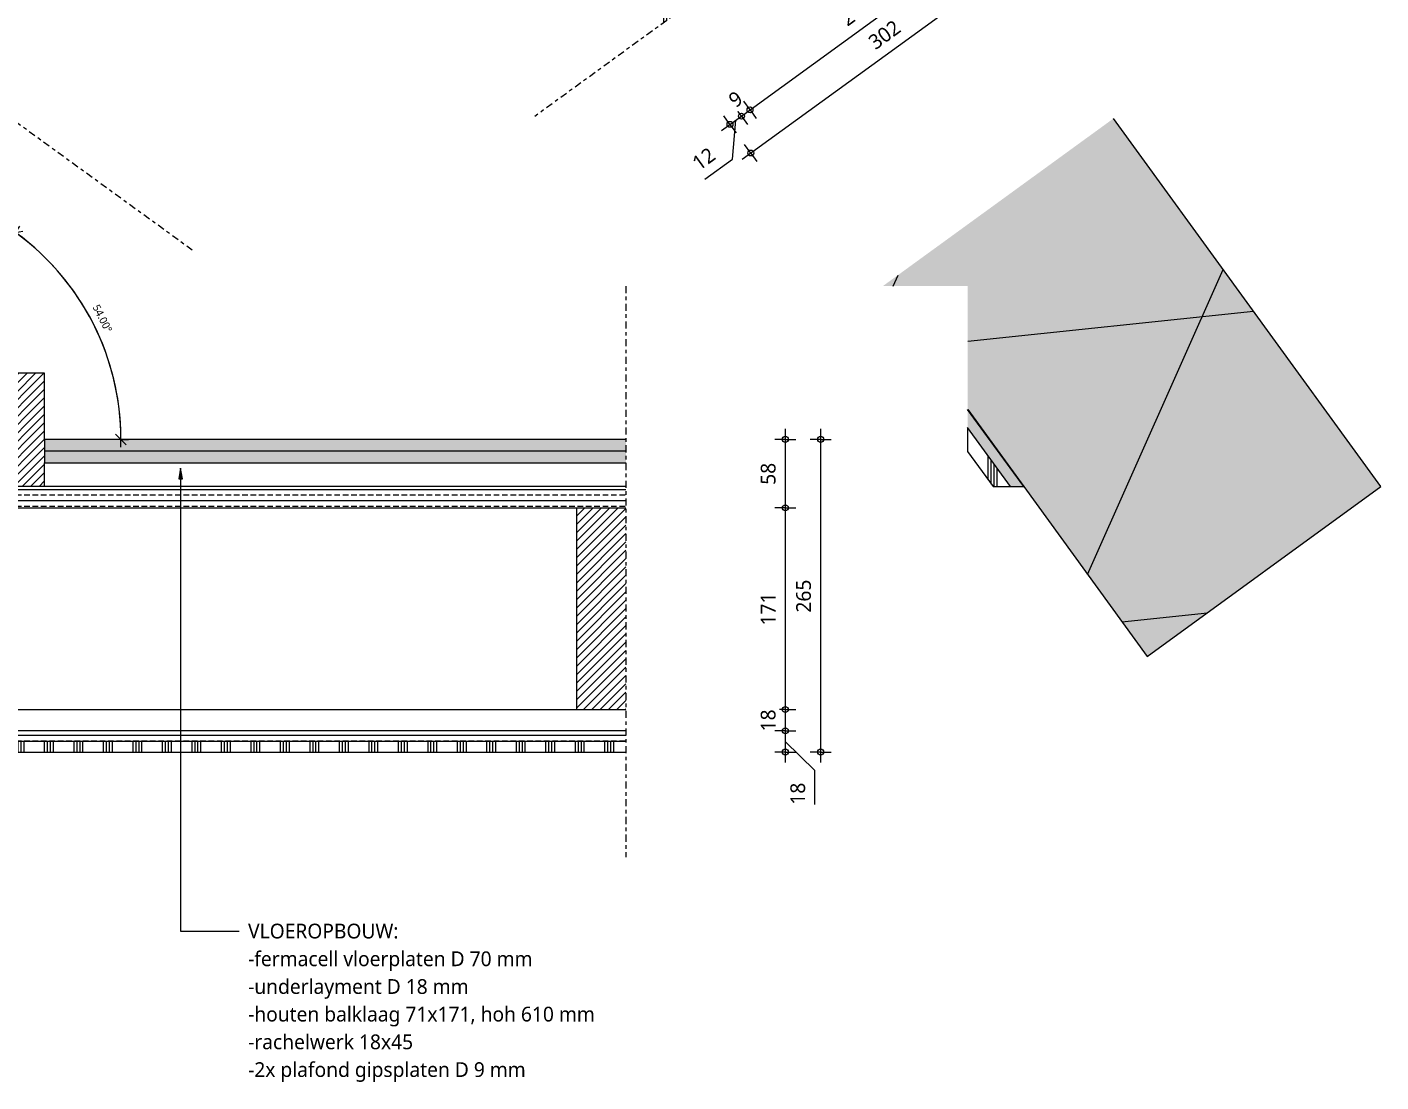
# Model space of a CAD drawing. Header units: millimetres. Extents: x 1813 to 34621, y -2347 to 13791.
# Drawn here: x 9945 to 11093, y 7259 to 8153 of the extents above; entities that cross this region are included whole.
import ezdxf

# ---------------------------------------------------------------- set-up
doc = ezdxf.new("R2010")
doc.units = ezdxf.units.MM
doc.linetypes.add('MV_center', pattern=[15, 6, -3, 3, -3])
for name, color, linetype, lineweight in [('A-ANNO-DIMS', 211, 'Continuous', 13), ('A-ANNO-DIMS-5', 211, 'Continuous', 13), ('A-DETL', 90, 'Continuous', 13), ('A-DETL-GENF', 92, 'Continuous', 18), ('A-DETL-THIN', 151, 'Continuous', 18), ('G-ANNO-TEXT', 231, 'Continuous', 13)]:
    doc.layers.add(name, color=color, linetype=linetype, lineweight=lineweight)
doc.styles.add('Segoe UI_3', font='segoeui.ttf', dxfattribs={"height": 12.5})
doc.styles.add('Segoe UI_7', font='segoeui.ttf', dxfattribs={"height": 6.5})
doc.styles.add('Segoe UI_B', font='segoeui.ttf', dxfattribs={"height": 12.5})
doc.dimstyles.new('1_3mm', dxfattribs={"dimscale": 304.8, "dimtxt": 6.807866, "dimasz": 0.029528, "dimexe": 0.021325, "dimexo": 0.0625, "dimgap": 0.012303, "dimtad": 1, "dimdec": 0, "dimzin": 0, "dimdsep": 46, "dimtxsty": 'Segoe UI_7', "dimblk1": 'OBLIQUE', "dimblk2": 'OBLIQUE', "dimsah": 1, "dimcen": 0.09, "dimdle": 0.021325, "dimazin": 0, "dimtfac": 1, "dimtdec": 4, "dimtix": 1, "dimtmove": 0, "dimatfit": 3, "dimfxl": 0.021325, "dimfxlon": 1, "dimtvp": 1, "dimtfill": 1, "dimtolj": 1, "dimtzin": 0, "dimarcsym": 2})
doc.dimstyles.new('2_5_mm', dxfattribs={"dimscale": 304.8, "dimtxt": 13.092049, "dimasz": 0.016404, "dimexe": 0.029528, "dimexo": 0.0625, "dimgap": 0.014764, "dimtad": 1, "dimdec": 0, "dimzin": 0, "dimdsep": 46, "dimtxsty": 'Segoe UI_3', "dimblk1": 'DOTBLANK', "dimblk2": 'DOTBLANK', "dimsah": 1, "dimcen": 0.09, "dimdle": 0.029528, "dimazin": 0, "dimtfac": 1, "dimtdec": 4, "dimtix": 1, "dimtmove": 1, "dimatfit": 3, "dimfxl": 0.029528, "dimfxlon": 1, "dimtvp": 1, "dimtfill": 1, "dimtolj": 1, "dimtzin": 0, "dimarcsym": 2})
doc.dimstyles.new('2_5_mm_1', dxfattribs={"dimscale": 304.8, "dimtxt": 13.092049, "dimasz": 0.016404, "dimexe": 0.029528, "dimexo": 0.0625, "dimgap": 0.014764, "dimtad": 1, "dimdec": 0, "dimzin": 0, "dimdsep": 46, "dimtxsty": 'Segoe UI_3', "dimblk1": 'DOTBLANK', "dimblk2": 'DOTBLANK', "dimsah": 1, "dimcen": 0.09, "dimdle": 0.029528, "dimazin": 0, "dimtfac": 1, "dimtdec": 4, "dimtix": 1, "dimtmove": 0, "dimatfit": 3, "dimfxl": 0.029528, "dimfxlon": 1, "dimtvp": 1, "dimtfill": 1, "dimtolj": 1, "dimtzin": 0, "dimarcsym": 2})
pattern_1 = [(0, (0, 0), (0, 9.476), []), (0, (0, 4.738), (0, 9.476), [4.738, -2.369])]
pattern_2 = [(90, (10, 0), (-25, 1e-15), []), (90, (12.5, 0), (-25, 1e-15), []), (90, (15, 0), (-25, 1e-15), []), (90, (17.5, 0), (-25, 1e-15), [])]
pattern_3 = [(45, (0, 0), (-3.535534, 3.535534), [])]

# ---------------------------------------------------------------- blocks, each defined once
blk = doc.blocks.new('42 isolatie - Type 1-3897784-Details Verbouwingen')
at = {"layer": 'A-DETL-GENF'}
h = blk.add_hatch(color=256, dxfattribs=at)
h.paths.add_polyline_path([(0.3, 245.8), (0.3, 0.8), (386, 0.8), (386, 242.5), (343.8, 184.3), (259.1, 245.8), (178.3, 245.8)])
h.paths.add_polyline_path([(675.7, 245.8), (675.7, 0.8), (1337.3, 0.8), (1219, 86.8), (1239.9, 115.5), (1060.5, 245.8), (883.6, 245.8)])
at = {"layer": 'A-DETL-GENF', "lineweight": 13}
h = blk.add_hatch(dxfattribs=at)
h.set_pattern_fill('FP_85', color=256, style=0, pattern_type=2)
h.set_pattern_definition([(60, (-7106.72, 250.62), (-216.506, 125), []), (120, (-7106.72, 250.62), (-216.506, -125), [])])
h.paths.add_polyline_path([(0.3, 245.8), (0.3, 0.8), (386, 0.8), (386, 242.5), (343.8, 184.3), (259.1, 245.8), (178.3, 245.8)])
h.paths.add_polyline_path([(675.7, 245.8), (675.7, 0.8), (1337.3, 0.8), (1219, 86.8), (1239.9, 115.5), (1060.5, 245.8), (883.6, 245.8)])
at = {"layer": 'A-DETL-GENF'}
for p, q in [((178.3, 245.8), (0.3, 245.8)), ((0.3, 245.8), (0.3, 0.8)), ((178.3, 245.8), (0.3, 245.8)), ((0.3, 245.8), (0.3, 0.8)), ((259.1, 245.8), (178.3, 245.8)), ((0.3, 0.8), (386, 0.8)), ((0.3, 0.8), (386, 0.8))]:
    blk.add_line(p, q, dxfattribs=at)
blk = doc.blocks.new('NLRS_00_DI_maskeer - Type 1-4234755-Details Verbouwingen')
at = {"layer": 'A-DETL-GENF', "linetype": 'MV_center'}
blk.add_line((-100, 0), (520.9, 0), dxfattribs=at)
blk = doc.blocks.new('NLRS_00_DI_maskeer - Type 1-4234754-Details Verbouwingen')
at = {"layer": 'A-DETL-GENF', "linetype": 'MV_center'}
blk.add_line((-100, 0), (384, 0), dxfattribs=at)
blk = doc.blocks.new('NLRS_00_DI_maskeer - Type 1-4234757-Details Verbouwingen')
at = {"layer": 'A-DETL-GENF', "linetype": 'MV_center'}
blk.add_line((-100, 0), (533.3, 0), dxfattribs=at)
blk = doc.blocks.new('DIMBLOCK62-Details Verbouwingen')
at = {"layer": 'A-ANNO-DIMS-5'}
for p, q in [((10587.9, 7812.2), (10587.9, 7745.2)), ((10587.9, 7803.2), (10578.9, 7803.2)), ((10587.9, 7803.2), (10596.9, 7803.2)), ((10587.9, 7745.2), (10578.9, 7745.2)), ((10587.9, 7745.2), (10596.9, 7745.2))]:
    blk.add_line(p, q, dxfattribs=at)
for centre in [(10587.9, 7803.2), (10587.9, 7745.2)]:
    blk.add_circle(centre, 2.5, dxfattribs=at)
at = {"layer": 'A-ANNO-DIMS-5', "color": 0, "insert": (10567.1, 7764.7), "char_height": 12.5, "width": 22.852, "attachment_point": 1, "rotation": 90, "line_spacing_factor": 1.142579, "style": 'Segoe UI_3', "bg_fill": 3, "box_fill_scale": 1.25, "bg_fill_color": 9, "bg_fill_true_color": 13158600, "bg_fill_transparency": 0}
blk.add_mtext('58', dxfattribs=at)
blk = doc.blocks.new('_DotBlank')
at = {"color": 0, "linetype": 'ByBlock', "lineweight": -2}
blk.add_line((-0.5, 0), (-1, 0), dxfattribs=at)
blk.add_circle((0, 0), 0.5, dxfattribs=at)
blk = doc.blocks.new('DIMBLOCK63-Details Verbouwingen')
at = {"layer": 'A-ANNO-DIMS-5'}
for p, q in [((10587.9, 7745.2), (10578.9, 7745.2)), ((10587.9, 7745.2), (10587.9, 7574.2)), ((10587.9, 7745.2), (10596.9, 7745.2)), ((10587.9, 7574.2), (10578.9, 7574.2)), ((10587.9, 7574.2), (10596.9, 7574.2))]:
    blk.add_line(p, q, dxfattribs=at)
for centre in [(10587.9, 7745.2), (10587.9, 7574.2)]:
    blk.add_circle(centre, 2.5, dxfattribs=at)
at = {"layer": 'A-ANNO-DIMS-5', "color": 0, "insert": (10567.1, 7645.4), "char_height": 12.5, "width": 34.277, "attachment_point": 1, "rotation": 90, "line_spacing_factor": 1.142579, "style": 'Segoe UI_3', "bg_fill": 3, "box_fill_scale": 1.25, "bg_fill_color": 9, "bg_fill_true_color": 13158600, "bg_fill_transparency": 0}
blk.add_mtext('171', dxfattribs=at)
blk = doc.blocks.new('DIMBLOCK64-Details Verbouwingen')
at = {"layer": 'A-ANNO-DIMS-5'}
for p, q in [((10587.9, 7574.2), (10578.9, 7574.2)), ((10587.9, 7574.2), (10587.9, 7556.2)), ((10587.9, 7574.2), (10596.9, 7574.2)), ((10587.9, 7556.2), (10578.9, 7556.2)), ((10587.9, 7556.2), (10596.9, 7556.2))]:
    blk.add_line(p, q, dxfattribs=at)
for centre in [(10587.9, 7574.2), (10587.9, 7556.2)]:
    blk.add_circle(centre, 2.5, dxfattribs=at)
at = {"layer": 'A-ANNO-DIMS-5', "color": 0, "insert": (10567.1, 7555.7), "char_height": 12.5, "width": 22.852, "attachment_point": 1, "rotation": 90, "line_spacing_factor": 1.142579, "style": 'Segoe UI_3', "bg_fill": 3, "box_fill_scale": 1.25, "bg_fill_color": 9, "bg_fill_true_color": 13158600, "bg_fill_transparency": 0}
blk.add_mtext('18', dxfattribs=at)
blk = doc.blocks.new('DIMBLOCK65-Details Verbouwingen')
at = {"layer": 'A-ANNO-DIMS-5'}
for p, q in [((10587.9, 7556.2), (10578.9, 7556.2)), ((10587.9, 7556.2), (10587.9, 7529.2)), ((10587.9, 7556.2), (10596.9, 7556.2)), ((10613, 7522.6), (10587.9, 7547.2)), ((10587.9, 7538.2), (10578.9, 7538.2)), ((10587.9, 7538.2), (10596.9, 7538.2)), ((10613, 7493.6), (10613, 7522.6))]:
    blk.add_line(p, q, dxfattribs=at)
for centre in [(10587.9, 7556.2), (10587.9, 7538.2)]:
    blk.add_circle(centre, 2.5, dxfattribs=at)
at = {"layer": 'A-ANNO-DIMS-5', "color": 0, "insert": (10592.2, 7493.6), "char_height": 12.5, "width": 22.852, "attachment_point": 1, "rotation": 90, "line_spacing_factor": 1.142579, "style": 'Segoe UI_3', "bg_fill": 3, "box_fill_scale": 1.25, "bg_fill_color": 9, "bg_fill_true_color": 13158600, "bg_fill_transparency": 0}
blk.add_mtext('18', dxfattribs=at)
blk = doc.blocks.new('DIMBLOCK66-Details Verbouwingen')
at = {"layer": 'A-ANNO-DIMS-5'}
for p, q in [((10617.9, 7529.2), (10617.9, 7812.2)), ((10617.9, 7803.2), (10608.9, 7803.2)), ((10617.9, 7803.2), (10626.9, 7803.2)), ((10617.9, 7538.2), (10608.9, 7538.2)), ((10617.9, 7538.2), (10626.9, 7538.2))]:
    blk.add_line(p, q, dxfattribs=at)
for centre in [(10617.9, 7803.2), (10617.9, 7538.2)]:
    blk.add_circle(centre, 2.5, dxfattribs=at)
at = {"layer": 'A-ANNO-DIMS-5', "color": 0, "insert": (10597.1, 7656.4), "char_height": 12.5, "width": 34.277, "attachment_point": 1, "rotation": 90, "line_spacing_factor": 1.142579, "style": 'Segoe UI_3', "bg_fill": 3, "box_fill_scale": 1.25, "bg_fill_color": 9, "bg_fill_true_color": 13158600, "bg_fill_transparency": 0}
blk.add_mtext('265', dxfattribs=at)
blk = doc.blocks.new('DIMBLOCK67-Details Verbouwingen')
at = {"layer": 'A-ANNO-DIMS-5'}
for p, q in [((10550.7, 8077.2), (10545.4, 8084.5)), ((10533.7, 8064.9), (10550.7, 8077.2)), ((10541, 8070.2), (10535.7, 8077.5)), ((10541, 8070.2), (10546.3, 8062.9)), ((10543.2, 8040.8), (10545.9, 8073.7)), ((10550.7, 8077.2), (10556, 8070)), ((10519.7, 8023.8), (10543.2, 8040.8))]:
    blk.add_line(p, q, dxfattribs=at)
for centre in [(10541, 8070.2), (10550.7, 8077.2)]:
    blk.add_circle(centre, 2.5, dxfattribs=at)
at = {"layer": 'A-ANNO-DIMS-5', "color": 0, "insert": (10507.5, 8040.6), "char_height": 12.5, "width": 22.852, "attachment_point": 1, "rotation": 36, "line_spacing_factor": 1.142579, "style": 'Segoe UI_3', "bg_fill": 3, "box_fill_scale": 1.25, "bg_fill_color": 9, "bg_fill_true_color": 13158600, "bg_fill_transparency": 0}
blk.add_mtext('12', dxfattribs=at)
blk = doc.blocks.new('DIMBLOCK68-Details Verbouwingen')
at = {"layer": 'A-ANNO-DIMS-5'}
for p, q in [((10550.7, 8077.2), (10545.4, 8084.5)), ((10550.7, 8077.2), (10558, 8082.5)), ((10558, 8082.5), (10552.7, 8089.8)), ((10558, 8082.5), (10563.3, 8075.3)), ((10550.7, 8077.2), (10556, 8070))]:
    blk.add_line(p, q, dxfattribs=at)
for centre in [(10558, 8082.5), (10550.7, 8077.2)]:
    blk.add_circle(centre, 2.5, dxfattribs=at)
at = {"layer": 'A-ANNO-DIMS-5', "color": 0, "insert": (10538.3, 8093.9), "char_height": 12.5, "width": 11.426, "attachment_point": 1, "rotation": 36, "line_spacing_factor": 1.142579, "style": 'Segoe UI_3', "bg_fill": 3, "box_fill_scale": 1.25, "bg_fill_color": 9, "bg_fill_true_color": 13158600, "bg_fill_transparency": 0}
blk.add_mtext('9', dxfattribs=at)
blk = doc.blocks.new('DIMBLOCK69-Details Verbouwingen')
at = {"layer": 'A-ANNO-DIMS-5'}
for p, q in [((10756.2, 8226.5), (10750.9, 8233.8)), ((10558, 8082.5), (10756.2, 8226.5)), ((10756.2, 8226.5), (10761.5, 8219.3)), ((10558, 8082.5), (10552.7, 8089.8)), ((10558, 8082.5), (10563.3, 8075.3))]:
    blk.add_line(p, q, dxfattribs=at)
for centre in [(10756.2, 8226.5), (10558, 8082.5)]:
    blk.add_circle(centre, 2.5, dxfattribs=at)
at = {"layer": 'A-ANNO-DIMS-5', "color": 0, "insert": (10633.3, 8163), "char_height": 12.5, "width": 34.277, "attachment_point": 1, "rotation": 36, "line_spacing_factor": 1.142579, "style": 'Segoe UI_3', "bg_fill": 3, "box_fill_scale": 1.25, "bg_fill_color": 9, "bg_fill_true_color": 13158600, "bg_fill_transparency": 0}
blk.add_mtext('245', dxfattribs=at)
blk = doc.blocks.new('DIMBLOCK72-Details Verbouwingen')
at = {"layer": 'A-ANNO-DIMS-5'}
for p, q in [((10803, 8223.4), (10797.7, 8230.7)), ((10551.4, 8040.6), (10810.3, 8228.7)), ((10803, 8223.4), (10808.3, 8216.2)), ((10558.6, 8045.9), (10553.4, 8053.2)), ((10558.6, 8045.9), (10563.9, 8038.6))]:
    blk.add_line(p, q, dxfattribs=at)
for centre in [(10803, 8223.4), (10558.6, 8045.9)]:
    blk.add_circle(centre, 2.5, dxfattribs=at)
at = {"layer": 'A-ANNO-DIMS-5', "color": 0, "insert": (10657, 8143.1), "char_height": 12.5, "width": 34.277, "attachment_point": 1, "rotation": 36, "line_spacing_factor": 1.142579, "style": 'Segoe UI_3', "bg_fill": 3, "box_fill_scale": 1.25, "bg_fill_color": 9, "bg_fill_true_color": 13158600, "bg_fill_transparency": 0}
blk.add_mtext('302', dxfattribs=at)
blk = doc.blocks.new('DIMBLOCK119-Details Verbouwingen')
at = {"layer": 'A-ANNO-DIMS-5'}
for p, q in [((9935.3, 7978.6), (9929, 7977.6)), ((9935.3, 7978.6), (9931.5, 7973.3)), ((9935.3, 7978.6), (9939.1, 7983.9)), ((9935.3, 7978.6), (9941.6, 7979.6)), ((10024.7, 7803.2), (10020.2, 7807.7)), ((10024.7, 7803.2), (10018.2, 7803.2)), ((10024.7, 7803.2), (10024.7, 7803.2)), ((10024.7, 7803.2), (10029.2, 7798.7)), ((10024.7, 7803.2), (10031.2, 7803.2))]:
    blk.add_line(p, q, dxfattribs=at)
for start, end in [(358.2822, 55.7178), (360, 54)]:
    blk.add_arc((9807.9, 7803.2), 216.8, start, end, dxfattribs=at)
at = {"layer": 'A-ANNO-DIMS-5', "color": 0, "insert": (10006.2, 7918.4), "char_height": 6.5, "width": 30.301, "attachment_point": 1, "rotation": 297, "line_spacing_factor": 1.142579, "style": 'Segoe UI_7', "bg_fill": 3, "box_fill_scale": 1.25, "bg_fill_color": 9, "bg_fill_true_color": 13158600, "bg_fill_transparency": 0}
blk.add_mtext('54.00°', dxfattribs=at)
blk = doc.blocks.new('_Oblique')
at = {"color": 0, "linetype": 'ByBlock', "lineweight": -2}
blk.add_line((-0.5, -0.5), (0.5, 0.5), dxfattribs=at)

msp = doc.modelspace()

# ---------------------------------------------------------------- hatches: boundary and pattern name
at = {"layer": 'A-DETL-GENF', "lineweight": 13}
h = msp.add_hatch(dxfattribs=at)
h.set_pattern_fill('FP_11', color=250, style=0, pattern_type=2)
h.set_pattern_definition(pattern_1)
h.paths.add_polyline_path([(10778.9, 7763.2), (10790, 7763.2), (10742.5, 7828.6), (10742.5, 7813.3)])
h.paths.add_polyline_path([(10490.3, 8160.3), (10497.6, 8165.6), (10271.4, 8477), (10271.4, 8461.6), (10375.5, 8318.5)])
h = msp.add_hatch(dxfattribs=at)
h.set_pattern_fill('FP_13', color=254, style=0, pattern_type=2)
h.set_pattern_definition(pattern_2)
h.paths.add_polyline_path([(10778.9, 7763.2), (10742.5, 7813.3), (10742.5, 7792.9), (10764.1, 7763.2)])
h.paths.add_polyline_path([(10480.6, 8153.3), (10490.3, 8160.3), (10271.4, 8461.6), (10271.4, 8441.2), (10375.5, 8298)])
h = msp.add_hatch(dxfattribs=at)
h.set_pattern_fill('FP_12', color=250, style=0, pattern_type=2)
h.set_pattern_definition(pattern_3)
h.paths.add_polyline_path([(9960, 7763.2), (9960, 7859.2), (9833.7, 7859.2), (9764, 7763.2)])
at = {"layer": 'A-DETL-GENF'}
for points in [[(10452.8, 7793.2), (10452.8, 7803.2), (9960, 7803.2), (9960, 7793.2), (10322.3, 7793.2)], [(10452.8, 7783.2), (10452.8, 7793.2), (9960, 7793.2), (9960, 7783.2), (10322.3, 7783.2)]]:
    msp.add_hatch(color=9, dxfattribs=at).paths.add_polyline_path(points)
at = {"layer": 'A-DETL-GENF', "lineweight": 13}
h = msp.add_hatch(dxfattribs=at)
h.set_pattern_fill('FP_11', color=250, style=0, pattern_type=2)
h.set_pattern_definition(pattern_1)
h.paths.add_polyline_path([(9691.1, 7745.2), (10452.8, 7745.2), (10452.8, 7763.2), (9677.9, 7763.2), (9677.9, 7745.2)])
h = msp.add_hatch(dxfattribs=at)
h.set_pattern_fill('FP_12', color=250, style=0, pattern_type=2)
h.set_pattern_definition(pattern_3)
h.paths.add_polyline_path([(10410.9, 7574.2), (10452.8, 7574.2), (10452.8, 7745.2), (10410.9, 7745.2)])
h = msp.add_hatch(dxfattribs=at)
h.set_pattern_fill('FP_11', color=250, style=0, pattern_type=2)
h.set_pattern_definition(pattern_1)
h.paths.add_polyline_path([(10452.8, 7547.2), (10452.8, 7556.2), (9677.9, 7556.2), (9677.9, 7547.2), (10322.3, 7547.2)])
h = msp.add_hatch(dxfattribs=at)
h.set_pattern_fill('FP_13', color=254, style=0, pattern_type=2)
h.set_pattern_definition(pattern_2)
h.paths.add_polyline_path([(10452.8, 7538.2), (10452.8, 7547.2), (9689.9, 7547.2), (9689.9, 7538.2), (10322.3, 7538.2)])
at = {"layer": 'G-ANNO-TEXT'}
msp.add_hatch(color=7, dxfattribs=at).paths.add_polyline_path([(10075.3, 7778.8), (10073.7, 7769.8), (10076.9, 7769.8)])

# ---------------------------------------------------------------- linework, layer by layer
at = {"layer": 'A-DETL', "lineweight": 18}
for p, q in [((9960, 7859.2), (9833.7, 7859.2)), ((9960, 7803.2), (9960, 7859.2)), ((10790, 7763.2), (10742.5, 7828.6)), ((10778.9, 7763.2), (10742.5, 7813.3)), ((9960, 7803.2), (9960, 7793.2)), ((10452.8, 7803.2), (9960, 7803.2)), ((9960, 7793.2), (9960, 7783.2)), ((10452.8, 7793.2), (9960, 7793.2)), ((9960, 7763.2), (9960, 7783.2)), ((9960, 7783.2), (10452.8, 7783.2)), ((10742.5, 7792.9), (10764.1, 7763.2)), ((10764.1, 7763.2), (10778.9, 7763.2)), ((10778.9, 7763.2), (10790, 7763.2)), ((10410.9, 7745.2), (10410.9, 7574.2)), ((9677.9, 7574.2), (10410.9, 7574.2)), ((10410.9, 7574.2), (10452.8, 7574.2)), ((10452.8, 7556.2), (9677.9, 7556.2)), ((10452.8, 7547.2), (9689.9, 7547.2)), ((9689.9, 7538.2), (10452.8, 7538.2))]:
    msp.add_line(p, q, dxfattribs=at)
at = {"layer": 'A-DETL-THIN'}
for p, q in [((10452.8, 7763.2), (9691.1, 7763.2)), ((9677.9, 7745.2), (10452.8, 7745.2))]:
    msp.add_line(p, q, dxfattribs=at)
at = {"layer": 'G-ANNO-TEXT', "color": 250}
for p, q in [((10075.3, 7778.8), (10073.7, 7769.8)), ((10076.9, 7769.8), (10075.3, 7778.8)), ((10075.3, 7778.8), (10075.3, 7386.5)), ((10073.7, 7769.8), (10076.9, 7769.8)), ((10075.3, 7386.5), (10125, 7386.5))]:
    msp.add_line(p, q, dxfattribs=at)

# ---------------------------------------------------------------- block references
at = {"layer": 'A-DETL-GENF', "rotation": 126.0000000000003}
msp.add_blockref('42 isolatie - Type 1-3897784-Details Verbouwingen', (11093.7, 7763.4), dxfattribs=at)
at = {"layer": 'A-DETL-GENF', "linetype": 'MV_center'}
for name, p, rotation in [('NLRS_00_DI_maskeer - Type 1-4234757-Details Verbouwingen', (10806.9, 8390.4), 215.9999999999999), ('NLRS_00_DI_maskeer - Type 1-4234755-Details Verbouwingen', (9663.8, 8270), 324.0000000000002), ('NLRS_00_DI_maskeer - Type 1-4234754-Details Verbouwingen', (10452.8, 7833.2), 270.0000000000002)]:
    msp.add_blockref(name, p, dxfattribs=dict(at, rotation=rotation))

# ---------------------------------------------------------------- texts
at = {"layer": 'G-ANNO-TEXT', "color": 7, "char_height": 12.5, "attachment_point": 1}
for s, insert, width, style in [('VLOEROPBOUW:', (10132.5, 7392.7), 167.152, 'Segoe UI_B'), ('-fermacell vloerplaten D 70 mm', (10132.5, 7369.2), 298.228, 'Segoe UI_3'), ('-underlayment D 18 mm', (10132.5, 7345.7), 231.688, 'Segoe UI_3'), ('-houten balklaag 71x171, hoh 610 mm', (10132.5, 7322.3), 363.966, 'Segoe UI_3'), ('-rachelwerk 18x45 ', (10132.5, 7298.8), 176.772, 'Segoe UI_3'), ('-2x plafond gipsplaten D 9 mm', (10132.5, 7275.3), 293.017, 'Segoe UI_3')]:
    msp.add_mtext(s, dxfattribs=dict(at, insert=insert, width=width, style=style))

# ---------------------------------------------------------------- next in the draw order: dimensions: what is measured, and where the dimension line sits
at = {"layer": 'A-ANNO-DIMS'}
dim = msp.add_linear_dim(base=(10550.7, 8077.2), p1=(10535.7, 8077.5), p2=(10545.4, 8084.5), angle=36, dimstyle='2_5_mm', override={"dimpost": '<>', "dimfxl": 12}, dxfattribs=at)
dim.commit()
dim.dimension.update_dxf_attribs({"geometry": 'DIMBLOCK67-Details Verbouwingen', "text_midpoint": (10521.6, 8040.6), "dimtype": 160, "text_rotation": 36})
dim = msp.add_angular_dim_3p(base=(10014.0766, 7870.1982), center=(9807.8815, 7803.2014), p1=(10031.1879, 7803.2014), p2=(9939.1377, 7983.8601), dimstyle='1_3mm', override={"dimpost": '<>', "dimfxl": 202.757982}, dxfattribs=at)
dim.commit()
dim.dimension.update_dxf_attribs({"geometry": 'DIMBLOCK119-Details Verbouwingen', "text_midpoint": (10007.3934, 7904.8578)})
dim = msp.add_linear_dim(base=(10587.9, 7745.2), p1=(10578.9, 7803.2), p2=(10578.9, 7745.2), angle=90, dimstyle='2_5_mm_1', override={"dimpost": '<>', "dimfxl": 58}, dxfattribs=at)
dim.commit()
dim.dimension.update_dxf_attribs({"geometry": 'DIMBLOCK62-Details Verbouwingen', "text_midpoint": (10577, 7774.2)})

# ---------------------------------------------------------------- next in the draw order: dimensions: what is measured, and where the dimension line sits
for base, p1, p2, angle, override, picture, middle in [((10558, 8082.5), (10545.4, 8084.5), (10552.7, 8089.8), 36, {"dimpost": '<>', "dimfxl": 9}, 'DIMBLOCK68-Details Verbouwingen', (10547.9, 8088.8)), ((10587.9, 7574.2), (10578.9, 7745.2), (10578.9, 7574.2), 90, {"dimpost": '<>', "dimfxl": 171}, 'DIMBLOCK63-Details Verbouwingen', (10577, 7659.7))]:
    dim = msp.add_linear_dim(base=base, p1=p1, p2=p2, angle=angle, dimstyle='2_5_mm_1', override=override, dxfattribs=at)
    dim.commit()
    dim.dimension.update_dxf_attribs({"geometry": picture, "text_midpoint": middle})

# ---------------------------------------------------------------- next in the draw order: dimensions: what is measured, and where the dimension line sits
for base, p1, p2, angle, override, picture, middle in [((10756.2, 8226.5), (10552.7, 8089.8), (10750.9, 8233.8), 36, {"dimpost": '<>', "dimfxl": 245}, 'DIMBLOCK69-Details Verbouwingen', (10650.7, 8163.4)), ((10587.9, 7556.2), (10578.9, 7574.2), (10578.9, 7556.2), 90, {"dimpost": '<>', "dimfxl": 18}, 'DIMBLOCK64-Details Verbouwingen', (10576.9, 7565.2))]:
    dim = msp.add_linear_dim(base=base, p1=p1, p2=p2, angle=angle, dimstyle='2_5_mm_1', override=override, dxfattribs=at)
    dim.commit()
    dim.dimension.update_dxf_attribs({"geometry": picture, "text_midpoint": middle})

# ---------------------------------------------------------------- next in the draw order: dimensions: what is measured, and where the dimension line sits
dim = msp.add_linear_dim(base=(10803, 8223.4), p1=(10553.4, 8053.2), p2=(10797.7, 8230.7), angle=36, dimstyle='2_5_mm_1', override={"dimpost": '<>', "dimfxl": 302.003114}, dxfattribs=at)
dim.commit()
dim.dimension.update_dxf_attribs({"geometry": 'DIMBLOCK72-Details Verbouwingen', "text_midpoint": (10674.4, 8143.5)})
dim = msp.add_linear_dim(base=(10587.9, 7538.2), p1=(10578.9, 7556.2), p2=(10578.9, 7538.2), angle=90, dimstyle='2_5_mm', override={"dimpost": '<>', "dimfxl": 18}, dxfattribs=at)
dim.commit()
dim.dimension.update_dxf_attribs({"geometry": 'DIMBLOCK65-Details Verbouwingen', "text_midpoint": (10600.6, 7505), "dimtype": 160, "text_rotation": 90})

# ---------------------------------------------------------------- next in the draw order: dimensions: what is measured, and where the dimension line sits
dim = msp.add_linear_dim(base=(10617.9, 7803.2), p1=(10608.9, 7538.2), p2=(10608.9, 7803.2), angle=90, dimstyle='2_5_mm_1', override={"dimpost": '<>', "dimfxl": 265}, dxfattribs=at)
dim.commit()
dim.dimension.update_dxf_attribs({"geometry": 'DIMBLOCK66-Details Verbouwingen', "text_midpoint": (10607, 7670.7)})

doc.saveas('drawing.dxf')
